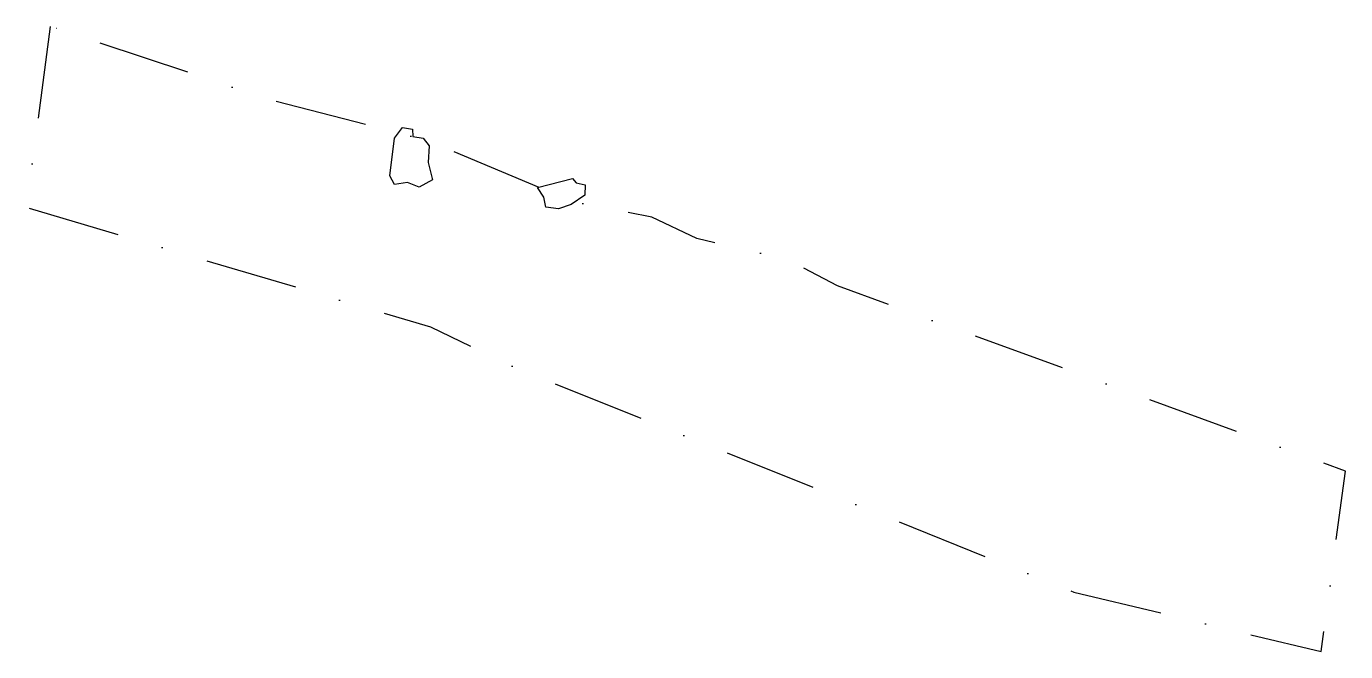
# Model space of a CAD drawing. Header units: metres. Extents: x 534 to 891, y -2039 to -1870.
import ezdxf

# ---------------------------------------------------------------- set-up
doc = ezdxf.new("R2010")
doc.units = ezdxf.units.M
doc.header["$LTSCALE"] = 25
doc.header["$MEASUREMENT"] = 0
doc.linetypes.add('STRICHPUNKTX2', pattern=[2, 1, -0.5, 0, -0.5])
doc.layers.add('GRABUNGSGRENZE', color=3, linetype='STRICHPUNKTX2')
doc.layers.add('STEINE', color=4, linetype='CONTINUOUS')

msp = doc.modelspace()

# ---------------------------------------------------------------- linework, layer by layer
at = {"layer": 'GRABUNGSGRENZE', "flags": 128}
msp.add_lwpolyline([(540.77, -1869.53), (534.35, -1918.45), (643.6, -1950.81), (667.41, -1962.21), (817.58, -2022.49), (884.5, -2038.61), (891.13, -1989.79), (753.7, -1939.71), (740, -1932.46), (715.67, -1926.93), (703.49, -1921.13), (681.65, -1916.75), (642.9, -1900.44), (601.17, -1889.66), (540.77, -1869.53)], dxfattribs=at)
at = {"layer": 'STEINE'}
for points in [[(633.92, -1899.72), (636.05, -1896.84), (638.8, -1897.28), (638.88, -1899.27), (641.63, -1899.76), (643.29, -1901.82), (643.03, -1906.36), (644.15, -1911.01), (640.56, -1913.01), (637.41, -1911.75), (633.88, -1912.33), (632.68, -1909.97), (633.92, -1899.72)], [(672.55, -1913.12), (682.07, -1910.68), (683.03, -1911.86), (685.47, -1912.35), (685.34, -1915.21), (681.69, -1917.66), (678.26, -1918.85), (674.84, -1918.45), (674.26, -1915.74), (672.55, -1913.12)]]:
    msp.add_lwpolyline(points, dxfattribs=at)

doc.saveas('drawing.dxf')
